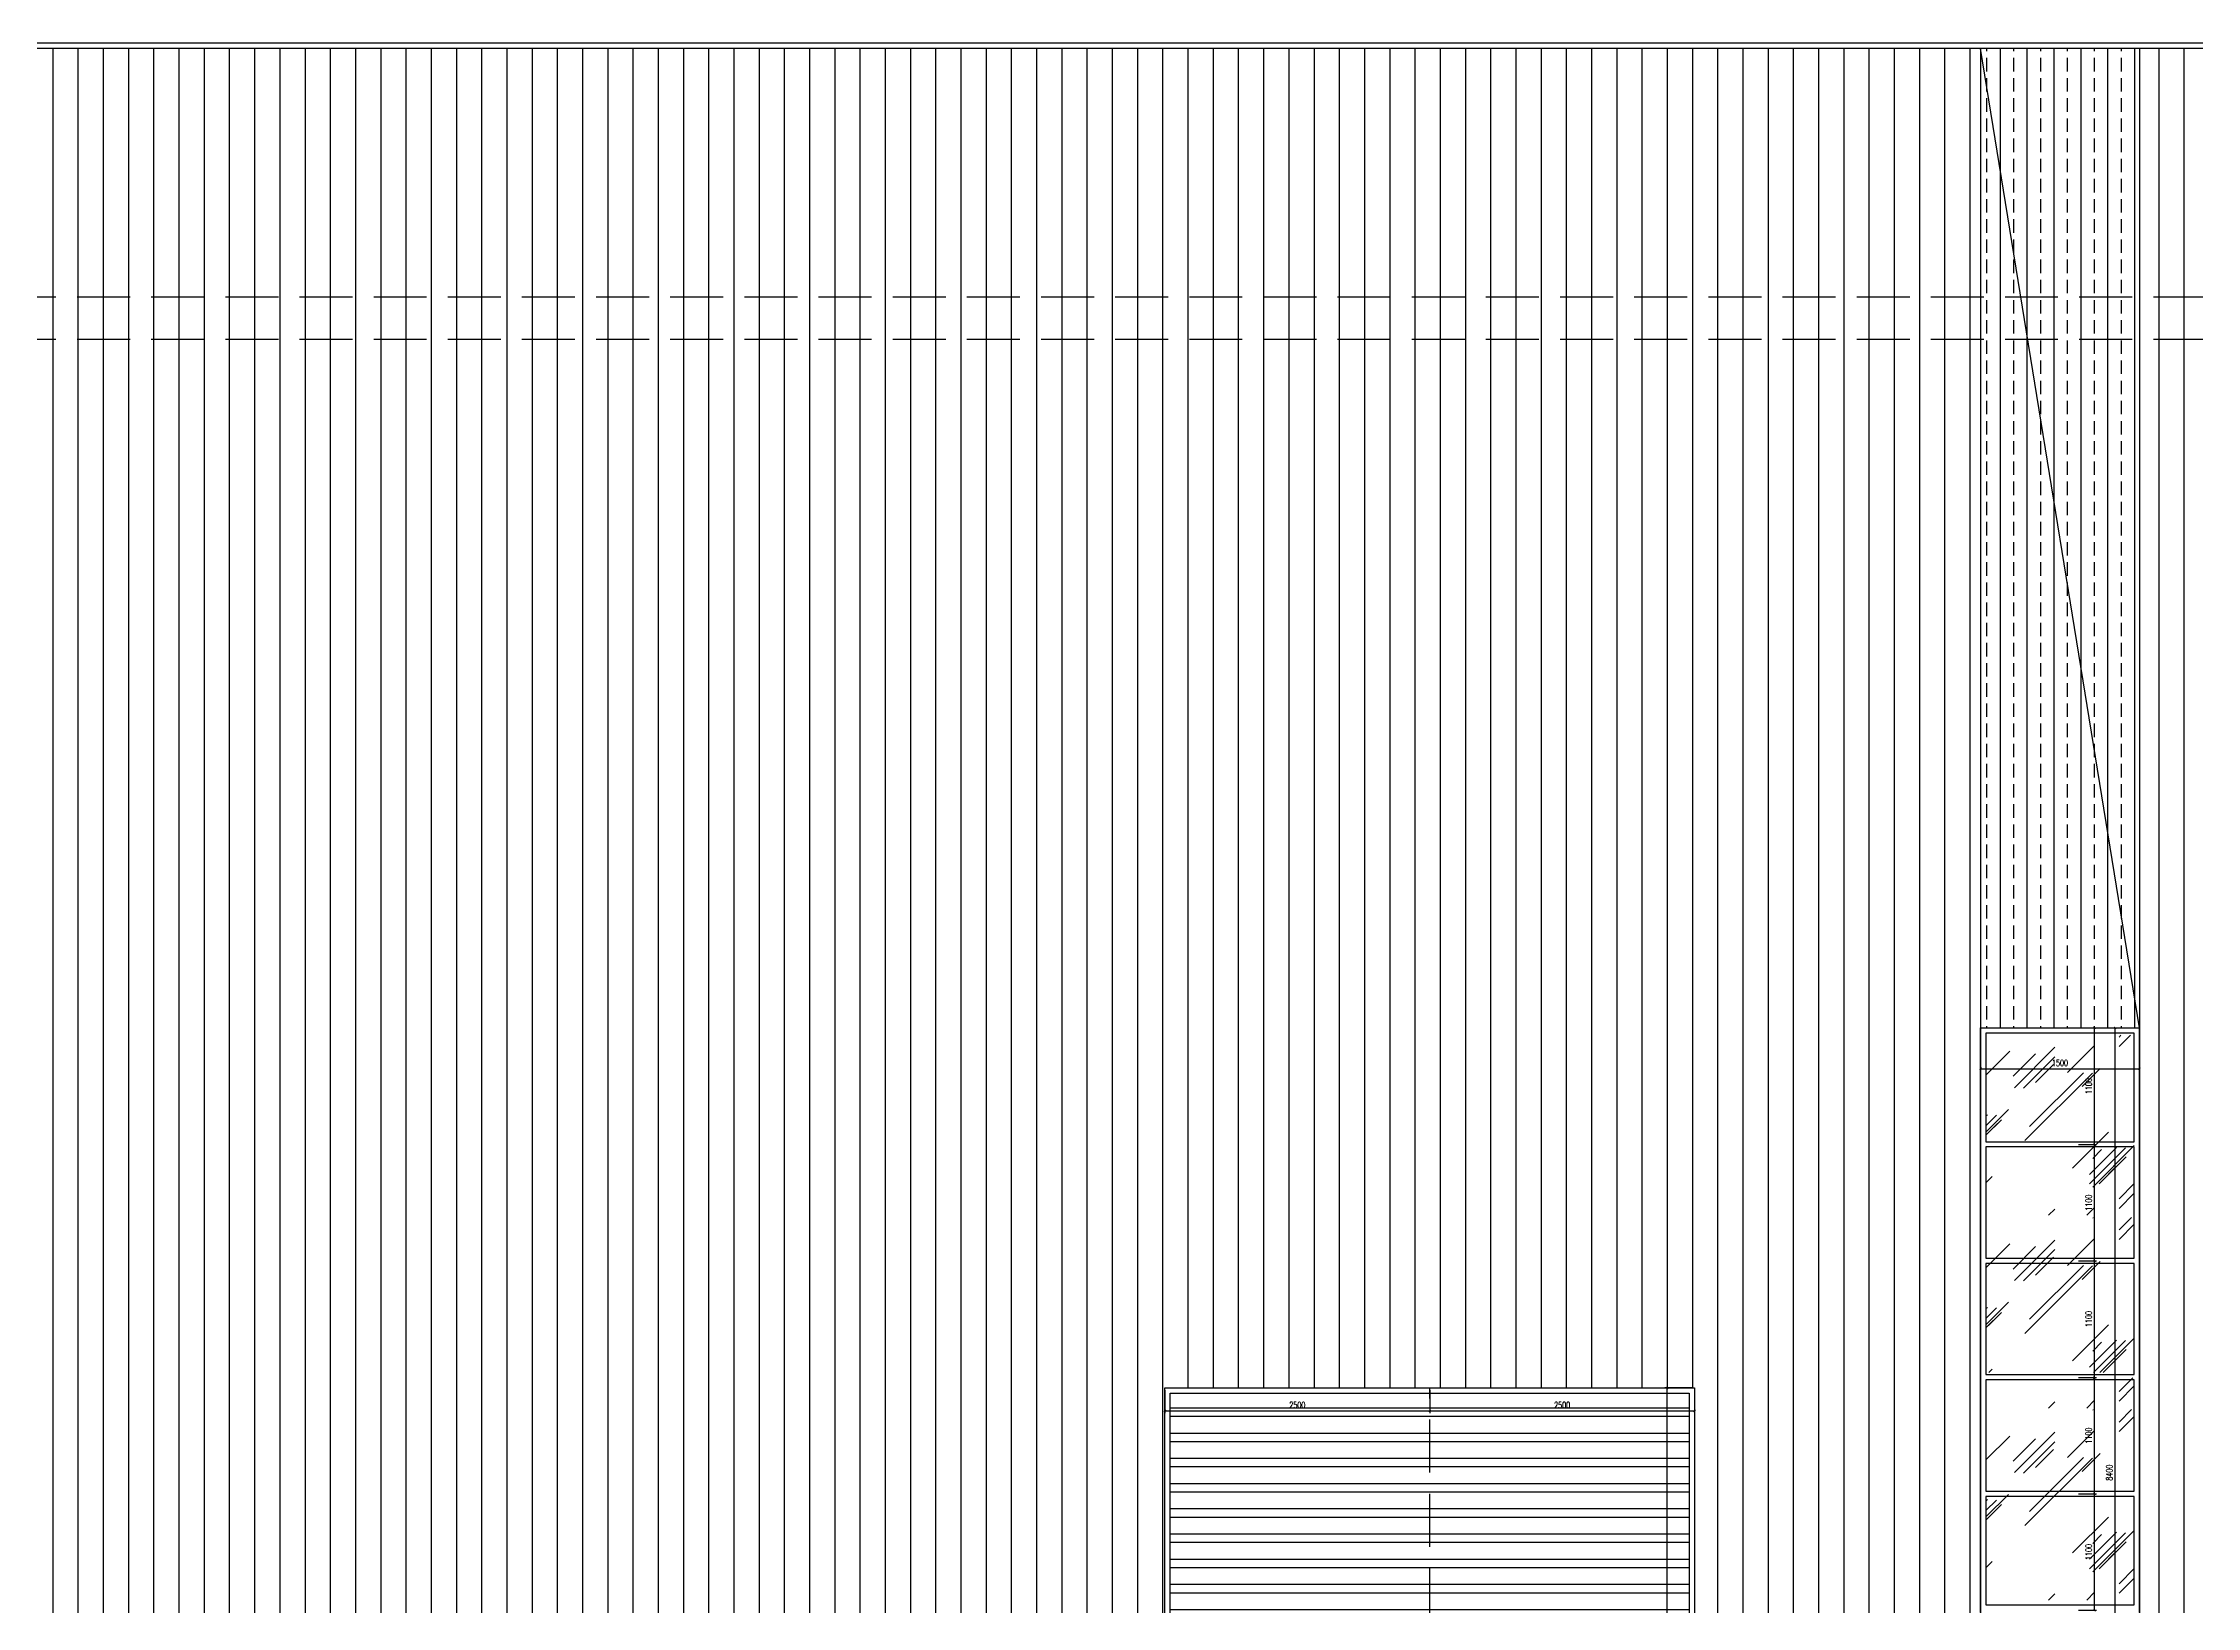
# Model space of a CAD drawing. Extents: x -2377130 to 293730, y -2 to 754590.
# Drawn here: x -1090611 to -1070279, y 520169 to 534937 of the extents above; entities that cross this region are included whole.
import ezdxf

# ---------------------------------------------------------------- set-up
doc = ezdxf.new("R2010")
doc.units = 0
doc.header["$LTSCALE"] = 1000
doc.header["$MEASUREMENT"] = 0
doc.linetypes.add('__DASH', pattern=[0.35, 0.25, -0.1])
doc.linetypes.add('DOTE', pattern=[2.42, 2, -0.2, 0.02, -0.2])
doc.layers.get('Defpoints').update_dxf_attribs({"color": 210})
for name, color, linetype in [('A-AXIS-DOTE', 14, 'DOTE'), ('A-HATCH-2', 251, 'Continuous'), ('A-LIN-V', 9, 'Continuous'), ('A-WINDOW', 140, 'Continuous'), ('A-门窗表显示尺寸', 160, 'Continuous'), ('AS-WALL', 40, 'Continuous')]:
    doc.layers.add(name, color=color, linetype=linetype)
doc.layers.add('A-WALL-HATCH', color=8, linetype='Continuous', lineweight=13)
doc.styles.add('_TCH_DIM_T3', font='SIMPLEX', dxfattribs={"width": 0.705882, "bigfont": 'GBCBIG'})
doc.styles.add('A-DIM_T3', font='SIMPLEX', dxfattribs={"width": 0.705882, "bigfont": 'GBCBIG'})
doc.dimstyles.new('_TCH_ARCH&&20', dxfattribs={"dimtxt": 59.5, "dimasz": 20, "dimexe": 20, "dimexo": 20, "dimgap": 25.25, "dimtad": 1, "dimdec": 0, "dimzin": 0, "dimdsep": 46, "dimtxsty": '_TCH_DIM_T3', "dimblk": 'ARCHTICK', "dimcen": 0.09, "dimclrt": 7, "dimazin": 2, "dimtfac": 1, "dimtdec": 0, "dimtix": 1, "dimtmove": 2, "dimatfit": 3, "dimfxl": 0, "dimtolj": 1, "dimtzin": 0, "dimarcsym": 0})
doc.dimstyles.new('A-DIM&&20', dxfattribs={"dimtxt": 59.5, "dimasz": 20, "dimexe": 20, "dimexo": 20, "dimgap": 25.25, "dimtad": 1, "dimdec": 0, "dimzin": 0, "dimdsep": 46, "dimtxsty": 'A-DIM_T3', "dimblk": 'ARCHTICK', "dimcen": 0.09, "dimclrt": 7, "dimazin": 2, "dimtfac": 1, "dimtdec": 0, "dimtix": 1, "dimtmove": 2, "dimatfit": 3, "dimfxl": 0, "dimtolj": 1, "dimtzin": 0, "dimarcsym": 0})

# ---------------------------------------------------------------- blocks, each defined once
blk = doc.blocks.new('_ArchTick')
at = {"color": 0, "linetype": 'ByBlock', "const_width": 0.4}
blk.add_lwpolyline([(-0.5, -0.5), (0.5, 0.5)], dxfattribs=at)
blk = doc.blocks.new('*D754')
at = {"layer": 'A-门窗表显示尺寸', "color": 0, "lineweight": -2}
for p, q in [((-1077521, 522217), (-1077521, 522000)), ((-1075021, 522217), (-1075021, 522000)), ((-1077521, 522020), (-1075021, 522020))]:
    blk.add_line(p, q, dxfattribs=at)
at = {"layer": 'Defpoints', "color": 0}
for p in [(-1077521, 522237), (-1075021, 522237), (-1075021, 522020)]:
    blk.add_point(p, dxfattribs=at)
at = {"layer": 'A-门窗表显示尺寸', "color": 0, "lineweight": -2, "xscale": 20, "yscale": 20, "zscale": 20, "rotation": 180}
blk.add_blockref('_ArchTick', (-1077521, 522020), dxfattribs=at)
at = {"layer": 'A-门窗表显示尺寸', "color": 0, "lineweight": -2, "xscale": 20, "yscale": 20, "zscale": 20}
blk.add_blockref('_ArchTick', (-1075021, 522020), dxfattribs=at)
at = {"layer": 'A-门窗表显示尺寸', "color": 7, "insert": (-1076271, 522075), "char_height": 59.5, "attachment_point": 5, "style": 'A-DIM_T3'}
blk.add_mtext('\\A1;2500', dxfattribs=at)
blk = doc.blocks.new('*D755')
at = {"layer": 'A-门窗表显示尺寸', "color": 0, "lineweight": -2}
for p, q in [((-1080021, 522217), (-1080021, 522000)), ((-1077521, 522217), (-1077521, 522000)), ((-1080021, 522020), (-1077521, 522020))]:
    blk.add_line(p, q, dxfattribs=at)
at = {"layer": 'Defpoints', "color": 0}
for p in [(-1080021, 522237), (-1077521, 522237), (-1077521, 522020)]:
    blk.add_point(p, dxfattribs=at)
at = {"layer": 'A-门窗表显示尺寸', "color": 0, "lineweight": -2, "xscale": 20, "yscale": 20, "zscale": 20, "rotation": 180}
blk.add_blockref('_ArchTick', (-1080021, 522020), dxfattribs=at)
at = {"layer": 'A-门窗表显示尺寸', "color": 0, "lineweight": -2, "xscale": 20, "yscale": 20, "zscale": 20}
blk.add_blockref('_ArchTick', (-1077521, 522020), dxfattribs=at)
at = {"layer": 'A-门窗表显示尺寸', "color": 7, "insert": (-1078771, 522075), "char_height": 59.5, "attachment_point": 5, "style": 'A-DIM_T3'}
blk.add_mtext('\\A1;2500', dxfattribs=at)
blk = doc.blocks.new('*D756')
at = {"layer": 'A-门窗表显示尺寸', "color": 0, "lineweight": -2}
for p, q in [((-1075041, 522237), (-1075301, 522237)), ((-1075281, 517237), (-1075281, 522237)), ((-1075041, 517237), (-1075301, 517237))]:
    blk.add_line(p, q, dxfattribs=at)
at = {"layer": 'Defpoints', "color": 0}
for p in [(-1075281, 522237), (-1075021, 522237), (-1075021, 517237)]:
    blk.add_point(p, dxfattribs=at)
at = {"layer": 'A-门窗表显示尺寸', "color": 0, "lineweight": -2, "xscale": 20, "yscale": 20, "zscale": 20}
for p, rotation in [((-1075281, 522237), 90), ((-1075281, 517237), 270)]:
    blk.add_blockref('_ArchTick', p, dxfattribs=dict(at, rotation=rotation))
at = {"layer": 'A-门窗表显示尺寸', "color": 7, "insert": (-1075336, 519737), "char_height": 59.5, "attachment_point": 5, "rotation": 90, "style": 'A-DIM_T3'}
blk.add_mtext('\\A1;5000', dxfattribs=at)
blk = doc.blocks.new('*D899')
at = {"layer": 'A-门窗表显示尺寸', "color": 0, "lineweight": -2}
for p, q in [((-1071395, 521237), (-1071225, 521237)), ((-1071245, 520137), (-1071245, 521237)), ((-1071395, 520137), (-1071225, 520137))]:
    blk.add_line(p, q, dxfattribs=at)
at = {"layer": 'Defpoints', "color": 0}
for p in [(-1071415, 521237), (-1071245, 521237), (-1071415, 520137)]:
    blk.add_point(p, dxfattribs=at)
at = {"layer": 'A-门窗表显示尺寸', "color": 0, "lineweight": -2, "xscale": 20, "yscale": 20, "zscale": 20}
for p, rotation in [((-1071245, 521237), 90), ((-1071245, 520137), 270)]:
    blk.add_blockref('_ArchTick', p, dxfattribs=dict(at, rotation=rotation))
at = {"layer": 'A-门窗表显示尺寸', "color": 7, "insert": (-1071300, 520687), "char_height": 59.5, "attachment_point": 5, "rotation": 90, "style": '_TCH_DIM_T3'}
blk.add_mtext('\\A1;1100', dxfattribs=at)
blk = doc.blocks.new('*D900')
at = {"layer": 'A-门窗表显示尺寸', "color": 0, "lineweight": -2}
for p, q in [((-1071395, 522337), (-1071225, 522337)), ((-1071245, 521237), (-1071245, 522337)), ((-1071395, 521237), (-1071225, 521237))]:
    blk.add_line(p, q, dxfattribs=at)
at = {"layer": 'Defpoints', "color": 0}
for p in [(-1071415, 522337), (-1071245, 522337), (-1071415, 521237)]:
    blk.add_point(p, dxfattribs=at)
at = {"layer": 'A-门窗表显示尺寸', "color": 0, "lineweight": -2, "xscale": 20, "yscale": 20, "zscale": 20}
for p, rotation in [((-1071245, 522337), 90), ((-1071245, 521237), 270)]:
    blk.add_blockref('_ArchTick', p, dxfattribs=dict(at, rotation=rotation))
at = {"layer": 'A-门窗表显示尺寸', "color": 7, "insert": (-1071300, 521787), "char_height": 59.5, "attachment_point": 5, "rotation": 90, "style": '_TCH_DIM_T3'}
blk.add_mtext('\\A1;1100', dxfattribs=at)
blk = doc.blocks.new('*D901')
at = {"layer": 'A-门窗表显示尺寸', "color": 0, "lineweight": -2}
for p, q in [((-1071395, 523437), (-1071225, 523437)), ((-1071245, 522337), (-1071245, 523437)), ((-1071395, 522337), (-1071225, 522337))]:
    blk.add_line(p, q, dxfattribs=at)
at = {"layer": 'Defpoints', "color": 0}
for p in [(-1071415, 523437), (-1071245, 523437), (-1071415, 522337)]:
    blk.add_point(p, dxfattribs=at)
at = {"layer": 'A-门窗表显示尺寸', "color": 0, "lineweight": -2, "xscale": 20, "yscale": 20, "zscale": 20}
for p, rotation in [((-1071245, 523437), 90), ((-1071245, 522337), 270)]:
    blk.add_blockref('_ArchTick', p, dxfattribs=dict(at, rotation=rotation))
at = {"layer": 'A-门窗表显示尺寸', "color": 7, "insert": (-1071300, 522887), "char_height": 59.5, "attachment_point": 5, "rotation": 90, "style": '_TCH_DIM_T3'}
blk.add_mtext('\\A1;1100', dxfattribs=at)
blk = doc.blocks.new('*D902')
at = {"layer": 'A-门窗表显示尺寸', "color": 0, "lineweight": -2}
for p, q in [((-1071395, 524537), (-1071225, 524537)), ((-1071245, 523437), (-1071245, 524537)), ((-1071395, 523437), (-1071225, 523437))]:
    blk.add_line(p, q, dxfattribs=at)
at = {"layer": 'Defpoints', "color": 0}
for p in [(-1071415, 524537), (-1071245, 524537), (-1071415, 523437)]:
    blk.add_point(p, dxfattribs=at)
at = {"layer": 'A-门窗表显示尺寸', "color": 0, "lineweight": -2, "xscale": 20, "yscale": 20, "zscale": 20}
for p, rotation in [((-1071245, 524537), 90), ((-1071245, 523437), 270)]:
    blk.add_blockref('_ArchTick', p, dxfattribs=dict(at, rotation=rotation))
at = {"layer": 'A-门窗表显示尺寸', "color": 7, "insert": (-1071300, 523987), "char_height": 59.5, "attachment_point": 5, "rotation": 90, "style": '_TCH_DIM_T3'}
blk.add_mtext('\\A1;1100', dxfattribs=at)
blk = doc.blocks.new('*D903')
at = {"layer": 'A-门窗表显示尺寸', "color": 0, "lineweight": -2}
for p, q in [((-1071395, 525637), (-1071225, 525637)), ((-1071245, 524537), (-1071245, 525637)), ((-1071395, 524537), (-1071225, 524537))]:
    blk.add_line(p, q, dxfattribs=at)
at = {"layer": 'Defpoints', "color": 0}
for p in [(-1071415, 525637), (-1071245, 525637), (-1071415, 524537)]:
    blk.add_point(p, dxfattribs=at)
at = {"layer": 'A-门窗表显示尺寸', "color": 0, "lineweight": -2, "xscale": 20, "yscale": 20, "zscale": 20}
for p, rotation in [((-1071245, 525637), 90), ((-1071245, 524537), 270)]:
    blk.add_blockref('_ArchTick', p, dxfattribs=dict(at, rotation=rotation))
at = {"layer": 'A-门窗表显示尺寸', "color": 7, "insert": (-1071300, 525087), "char_height": 59.5, "attachment_point": 5, "rotation": 90, "style": '_TCH_DIM_T3'}
blk.add_mtext('\\A1;1100', dxfattribs=at)
blk = doc.blocks.new('*D904')
at = {"layer": 'A-门窗表显示尺寸', "color": 0, "lineweight": -2}
for p, q in [((-1071375, 525637), (-1071030, 525637)), ((-1071050, 517237), (-1071050, 525637)), ((-1071375, 517237), (-1071030, 517237))]:
    blk.add_line(p, q, dxfattribs=at)
at = {"layer": 'Defpoints', "color": 0}
for p in [(-1071395, 525637), (-1071050, 525637), (-1071395, 517237)]:
    blk.add_point(p, dxfattribs=at)
at = {"layer": 'A-门窗表显示尺寸', "color": 0, "lineweight": -2, "xscale": 20, "yscale": 20, "zscale": 20}
for p, rotation in [((-1071050, 525637), 90), ((-1071050, 517237), 270)]:
    blk.add_blockref('_ArchTick', p, dxfattribs=dict(at, rotation=rotation))
at = {"layer": 'A-门窗表显示尺寸', "color": 7, "insert": (-1071105, 521437), "char_height": 59.5, "attachment_point": 5, "rotation": 90, "style": '_TCH_DIM_T3'}
blk.add_mtext('\\A1;8400', dxfattribs=at)
blk = doc.blocks.new('*D905')
at = {"layer": 'A-门窗表显示尺寸', "color": 0, "lineweight": -2}
for p, q in [((-1072321, 525103), (-1072321, 525272)), ((-1072321, 525252), (-1070821, 525252)), ((-1070821, 525103), (-1070821, 525272))]:
    blk.add_line(p, q, dxfattribs=at)
at = {"layer": 'Defpoints', "color": 0}
for p in [(-1070821, 525252), (-1072321, 525083), (-1070821, 525083)]:
    blk.add_point(p, dxfattribs=at)
at = {"layer": 'A-门窗表显示尺寸', "color": 0, "lineweight": -2, "xscale": 20, "yscale": 20, "zscale": 20, "rotation": 180}
blk.add_blockref('_ArchTick', (-1072321, 525252), dxfattribs=at)
at = {"layer": 'A-门窗表显示尺寸', "color": 0, "lineweight": -2, "xscale": 20, "yscale": 20, "zscale": 20}
blk.add_blockref('_ArchTick', (-1070821, 525252), dxfattribs=at)
at = {"layer": 'A-门窗表显示尺寸', "color": 7, "insert": (-1071571, 525307), "char_height": 59.5, "attachment_point": 5, "style": 'A-DIM_T3'}
blk.add_mtext('\\A1;1500', dxfattribs=at)

msp = doc.modelspace()

# ---------------------------------------------------------------- hatches: boundary and pattern name
at = {"layer": 'A-HATCH-2'}
h = msp.add_hatch(dxfattribs=at)
h.set_pattern_fill('ANSI32', color=8, scale=50, angle=45)
h.set_pattern_definition([(180, (563459.5, 9e-10), (-1e-14, -238.125), []), (180, (563380.12, 79.38), (-1e-14, -238.125), [])])
h.paths.add_polyline_path([(-1079970.7, 522187.5), (-1075070.7, 522187.5), (-1075070.7, 517287.5), (-1079970.7, 517287.5)])
at = {"layer": 'A-WALL-HATCH'}
h = msp.add_hatch(dxfattribs=at)
h.set_pattern_fill('玻璃2', color=8, scale=100)
h.set_pattern_definition([(45, (3681639.7, 40), (0, 1527.35065), [600, -360, 600, -360, 240, -523.28157]), (45, (3681609.7, 70), (0, 1527.35065), [480, -600, 360, -360, 420, -463.28157]), (45, (3681609.7, 160), (0, 1527.35065), [360, -720, 240, -360, 540, -463.28157]), (45, (3681699.7, 70), (0, 1527.35065), [360, -720, 300, -1303.2815]), (45, (3681789.7, 160), (0, 1527.35065), [180, -900, 120, -1483.2815]), (45, (3681639.7, 310), (0, 1527.35065), [120, -900, 120, -480, 300, -763.28157]), (45, (3682179.7, 220), (0, 1527.35065), [600, -900, 720, -475.28157]), (45, (3682179.7, 130), (0, 1527.35065), [840, -600, 900, -355.28157]), (45, (3682329.7, 250), (0, -1697.05627), [600, -840, 480, -763.28157]), (45, (3682239.7, 430), (0, 1527.35065), [300, -1200, 360, -823.28157]), (45, (3682419.7, 340), (0, 1527.35065), [240, -1200, 240, -1003.2815])])
h.paths.add_polyline_path([(-1072270.7, 523867.5), (-1070870.7, 523867.5), (-1070870.7, 525567.5), (-1072270.7, 525567.5)])
h = msp.add_hatch(dxfattribs=at)
h.set_pattern_fill('玻璃2', color=8, scale=100)
h.set_pattern_definition([(45, (3681639.7, -1780), (0, 1527.35065), [600, -360, 600, -360, 240, -523.28157]), (45, (3681609.7, -1750), (0, 1527.35065), [480, -600, 360, -360, 420, -463.28157]), (45, (3681609.7, -1660), (0, 1527.35065), [360, -720, 240, -360, 540, -463.28157]), (45, (3681699.7, -1750), (0, 1527.35065), [360, -720, 300, -1303.2815]), (45, (3681789.7, -1660), (0, 1527.35065), [180, -900, 120, -1483.2815]), (45, (3681639.7, -1510), (0, 1527.35065), [120, -900, 120, -480, 300, -763.28157]), (45, (3682179.7, -1600), (0, 1527.35065), [600, -900, 720, -475.28157]), (45, (3682179.7, -1690), (0, 1527.35065), [840, -600, 900, -355.28157]), (45, (3682329.7, -1570), (0, -1697.05627), [600, -840, 480, -763.28157]), (45, (3682239.7, -1390), (0, 1527.35065), [300, -1200, 360, -823.28157]), (45, (3682419.7, -1480), (0, 1527.35065), [240, -1200, 240, -1003.2815])])
h.paths.add_polyline_path([(-1070870.7, 522332.5), (-1072270.7, 522332.5), (-1072270.7, 522047.5), (-1070870.7, 522047.5)])
h.paths.add_polyline_path([(-1072270.7, 522382.5), (-1070870.7, 522382.5), (-1070870.7, 523847.5), (-1072270.7, 523847.5)])
h = msp.add_hatch(dxfattribs=at)
h.set_pattern_fill('玻璃2', color=8, scale=100)
h.set_pattern_definition([(45, (3681639.7, -3595), (0, 1527.35065), [600, -360, 600, -360, 240, -523.28157]), (45, (3681609.7, -3565), (0, 1527.35065), [480, -600, 360, -360, 420, -463.28157]), (45, (3681609.7, -3475), (0, 1527.35065), [360, -720, 240, -360, 540, -463.28157]), (45, (3681699.7, -3565), (0, 1527.35065), [360, -720, 300, -1303.2815]), (45, (3681789.7, -3475), (0, 1527.35065), [180, -900, 120, -1483.2815]), (45, (3681639.7, -3325), (0, 1527.35065), [120, -900, 120, -480, 300, -763.28157]), (45, (3682179.7, -3415), (0, 1527.35065), [600, -900, 720, -475.28157]), (45, (3682179.7, -3505), (0, 1527.35065), [840, -600, 900, -355.28157]), (45, (3682329.7, -3385), (0, -1697.05627), [600, -840, 480, -763.28157]), (45, (3682239.7, -3205), (0, 1527.35065), [300, -1200, 360, -823.28157]), (45, (3682419.7, -3295), (0, 1527.35065), [240, -1200, 240, -1003.2815])])
h.paths.add_polyline_path([(-1072270.7, 520232.5), (-1070870.7, 520232.5), (-1070870.7, 522032.5), (-1072270.7, 522032.5)])

# ---------------------------------------------------------------- linework, layer by layer
at = {"layer": 'A-AXIS-DOTE', "color": 8, "linetype": '__DASH', "ltscale": 2}
for p, q in [((-940690, 534937.5), (-1111279.8, 534937.5)), ((-940690, 532537.5), (-1111279.8, 532537.5)), ((-940690, 532137.5), (-1111279.8, 532137.5)), ((-1077520.7, 517237.5), (-1077520.7, 522237.5))]:
    msp.add_line(p, q, dxfattribs=at)
at = {"layer": 'A-HATCH-2', "color": 8, "linetype": 'Continuous'}
for p, q in [((-1090516.4, 517237.5), (-1090516.4, 534887.5)), ((-1090278.3, 517237.5), (-1090278.3, 534887.5)), ((-1090040.2, 517237.5), (-1090040.2, 534887.5)), ((-1089802.1, 517237.5), (-1089802.1, 534887.5)), ((-1089563.9, 517237.5), (-1089563.9, 534887.5)), ((-1089325.8, 517237.5), (-1089325.8, 534887.5)), ((-1089087.7, 517237.5), (-1089087.7, 534887.5)), ((-1088849.6, 517237.5), (-1088849.6, 534887.5)), ((-1088611.4, 517237.5), (-1088611.4, 534887.5)), ((-1088373.3, 517237.5), (-1088373.3, 534887.5)), ((-1088135.2, 517237.5), (-1088135.2, 534887.5)), ((-1087897.1, 517237.5), (-1087897.1, 534887.5)), ((-1087658.9, 517237.5), (-1087658.9, 534887.5)), ((-1087420.8, 517237.5), (-1087420.8, 534887.5)), ((-1087182.7, 517237.5), (-1087182.7, 534887.5)), ((-1086944.6, 517237.5), (-1086944.6, 534887.5)), ((-1086706.4, 517237.5), (-1086706.4, 534887.5)), ((-1086468.3, 517237.5), (-1086468.3, 534887.5)), ((-1086230.2, 517237.5), (-1086230.2, 534887.5)), ((-1085992.1, 517237.5), (-1085992.1, 534887.5)), ((-1085753.9, 517237.5), (-1085753.9, 534887.5)), ((-1085515.8, 517237.5), (-1085515.8, 534887.5)), ((-1085277.7, 517237.5), (-1085277.7, 534887.5)), ((-1085039.6, 517237.5), (-1085039.6, 534887.5)), ((-1084801.4, 517237.5), (-1084801.4, 534887.5)), ((-1084563.3, 517237.5), (-1084563.3, 534887.5)), ((-1084325.2, 517237.5), (-1084325.2, 534887.5)), ((-1084087.1, 517237.5), (-1084087.1, 534887.5)), ((-1083848.9, 517237.5), (-1083848.9, 534887.5)), ((-1083610.8, 517237.5), (-1083610.8, 534887.5)), ((-1083372.7, 517237.5), (-1083372.7, 534887.5)), ((-1083134.6, 517237.5), (-1083134.6, 534887.5)), ((-1082896.4, 517237.5), (-1082896.4, 534887.5)), ((-1082658.3, 517237.5), (-1082658.3, 534887.5)), ((-1082420.2, 517237.5), (-1082420.2, 534887.5)), ((-1082182.1, 517237.5), (-1082182.1, 534887.5)), ((-1081943.9, 517237.5), (-1081943.9, 534887.5)), ((-1081705.8, 517237.5), (-1081705.8, 534887.5)), ((-1081467.7, 517237.5), (-1081467.7, 534887.5)), ((-1081229.6, 517237.5), (-1081229.6, 534887.5)), ((-1080991.4, 517237.5), (-1080991.4, 534887.5)), ((-1080753.3, 517237.5), (-1080753.3, 534887.5)), ((-1080515.2, 517237.5), (-1080515.2, 534887.5)), ((-1080277.1, 517237.5), (-1080277.1, 534887.5)), ((-1080038.9, 517237.5), (-1080038.9, 534887.5)), ((-1079800.8, 522237.5), (-1079800.8, 534887.5)), ((-1079562.7, 522237.5), (-1079562.7, 534887.5)), ((-1079324.6, 522237.5), (-1079324.6, 534887.5)), ((-1079086.4, 522237.5), (-1079086.4, 534887.5)), ((-1078848.3, 522237.5), (-1078848.3, 534887.5)), ((-1078610.2, 522237.5), (-1078610.2, 534887.5)), ((-1078372.1, 522237.5), (-1078372.1, 534887.5)), ((-1078133.9, 522237.5), (-1078133.9, 534887.5)), ((-1077895.8, 522237.5), (-1077895.8, 534887.5)), ((-1077657.7, 522237.5), (-1077657.7, 534887.5)), ((-1077419.6, 522237.5), (-1077419.6, 534887.5)), ((-1077181.4, 522237.5), (-1077181.4, 534887.5)), ((-1076943.3, 522237.5), (-1076943.3, 534887.5)), ((-1076705.2, 522237.5), (-1076705.2, 534887.5)), ((-1076467.1, 522237.5), (-1076467.1, 534887.5)), ((-1076228.9, 522237.5), (-1076228.9, 534887.5)), ((-1075990.8, 522237.5), (-1075990.8, 534887.5)), ((-1075752.7, 522237.5), (-1075752.7, 534887.5)), ((-1075514.6, 522237.5), (-1075514.6, 534887.5)), ((-1075276.4, 522237.5), (-1075276.4, 534887.5)), ((-1075038.3, 522237.5), (-1075038.3, 534887.5)), ((-1074800.2, 517237.5), (-1074800.2, 534887.5)), ((-1074562.1, 517237.5), (-1074562.1, 534887.5)), ((-1074323.9, 517237.5), (-1074323.9, 534887.5)), ((-1074085.8, 517237.5), (-1074085.8, 534887.5)), ((-1073847.7, 517237.5), (-1073847.7, 534887.5)), ((-1073609.6, 517237.5), (-1073609.6, 534887.5)), ((-1073371.4, 517237.5), (-1073371.4, 534887.5)), ((-1073133.3, 517237.5), (-1073133.3, 534887.5)), ((-1072895.2, 517237.5), (-1072895.2, 534887.5)), ((-1072657.1, 517237.5), (-1072657.1, 534887.5)), ((-1072418.9, 517237.5), (-1072418.9, 534887.5)), ((-1072261, 534860.5), (-1072261, 534887.5)), ((-1072261, 534670), (-1072261, 534797)), ((-1072134, 525637.5), (-1072134, 534887.5)), ((-1072007, 534860.5), (-1072007, 534887.5)), ((-1072007, 534670), (-1072007, 534797)), ((-1071880, 525637.5), (-1071880, 534887.5)), ((-1071753, 534860.5), (-1071753, 534887.5)), ((-1071753, 534670), (-1071753, 534797)), ((-1071626, 525637.5), (-1071626, 534887.5)), ((-1071499, 534860.5), (-1071499, 534887.5)), ((-1071499, 534670), (-1071499, 534797)), ((-1071372, 525637.5), (-1071372, 534887.5)), ((-1071245, 534860.5), (-1071245, 534887.5)), ((-1071245, 534670), (-1071245, 534797)), ((-1071118, 525637.5), (-1071118, 534887.5)), ((-1070991, 534860.5), (-1070991, 534887.5)), ((-1070991, 534670), (-1070991, 534797)), ((-1070864, 525637.5), (-1070864, 534887.5)), ((-1070635.7, 517237.5), (-1070635.7, 534887.5)), ((-1070397.6, 517237.5), (-1070397.6, 534887.5)), ((-1072261, 534479.5), (-1072261, 534606.5)), ((-1072007, 534479.5), (-1072007, 534606.5)), ((-1071753, 534479.5), (-1071753, 534606.5)), ((-1071499, 534479.5), (-1071499, 534606.5)), ((-1071245, 534479.5), (-1071245, 534606.5)), ((-1070991, 534479.5), (-1070991, 534606.5)), ((-1072261, 534289), (-1072261, 534416)), ((-1072007, 534289), (-1072007, 534416)), ((-1071753, 534289), (-1071753, 534416)), ((-1071499, 534289), (-1071499, 534416)), ((-1071245, 534289), (-1071245, 534416)), ((-1070991, 534289), (-1070991, 534416)), ((-1072261, 534098.5), (-1072261, 534225.5)), ((-1072007, 534098.5), (-1072007, 534225.5)), ((-1071753, 534098.5), (-1071753, 534225.5)), ((-1071499, 534098.5), (-1071499, 534225.5)), ((-1071245, 534098.5), (-1071245, 534225.5)), ((-1070991, 534098.5), (-1070991, 534225.5)), ((-1072261, 533908), (-1072261, 534035)), ((-1072007, 533908), (-1072007, 534035)), ((-1071753, 533908), (-1071753, 534035)), ((-1071499, 533908), (-1071499, 534035)), ((-1071245, 533908), (-1071245, 534035)), ((-1070991, 533908), (-1070991, 534035)), ((-1072261, 533717.5), (-1072261, 533844.5)), ((-1072007, 533717.5), (-1072007, 533844.5)), ((-1071753, 533717.5), (-1071753, 533844.5)), ((-1071499, 533717.5), (-1071499, 533844.5)), ((-1071245, 533717.5), (-1071245, 533844.5)), ((-1070991, 533717.5), (-1070991, 533844.5)), ((-1072261, 533527), (-1072261, 533654)), ((-1072007, 533527), (-1072007, 533654)), ((-1071753, 533527), (-1071753, 533654)), ((-1071499, 533527), (-1071499, 533654)), ((-1071245, 533527), (-1071245, 533654)), ((-1070991, 533527), (-1070991, 533654)), ((-1072261, 533336.5), (-1072261, 533463.5)), ((-1072007, 533336.5), (-1072007, 533463.5)), ((-1071753, 533336.5), (-1071753, 533463.5)), ((-1071499, 533336.5), (-1071499, 533463.5)), ((-1071245, 533336.5), (-1071245, 533463.5)), ((-1070991, 533336.5), (-1070991, 533463.5)), ((-1072261, 533146), (-1072261, 533273)), ((-1072007, 533146), (-1072007, 533273)), ((-1071753, 533146), (-1071753, 533273)), ((-1071499, 533146), (-1071499, 533273)), ((-1071245, 533146), (-1071245, 533273)), ((-1070991, 533146), (-1070991, 533273)), ((-1072261, 532955.5), (-1072261, 533082.5)), ((-1072007, 532955.5), (-1072007, 533082.5)), ((-1071753, 532955.5), (-1071753, 533082.5)), ((-1071499, 532955.5), (-1071499, 533082.5)), ((-1071245, 532955.5), (-1071245, 533082.5)), ((-1070991, 532955.5), (-1070991, 533082.5)), ((-1072261, 532765), (-1072261, 532892)), ((-1072007, 532765), (-1072007, 532892)), ((-1071753, 532765), (-1071753, 532892)), ((-1071499, 532765), (-1071499, 532892)), ((-1071245, 532765), (-1071245, 532892)), ((-1070991, 532765), (-1070991, 532892)), ((-1072261, 532574.5), (-1072261, 532701.5)), ((-1072261, 532384), (-1072261, 532511)), ((-1072007, 532574.5), (-1072007, 532701.5)), ((-1072007, 532384), (-1072007, 532511)), ((-1071753, 532574.5), (-1071753, 532701.5)), ((-1071753, 532384), (-1071753, 532511)), ((-1071499, 532574.5), (-1071499, 532701.5)), ((-1071499, 532384), (-1071499, 532511)), ((-1071245, 532574.5), (-1071245, 532701.5)), ((-1071245, 532384), (-1071245, 532511)), ((-1070991, 532574.5), (-1070991, 532701.5)), ((-1070991, 532384), (-1070991, 532511)), ((-1072261, 532193.5), (-1072261, 532320.5)), ((-1072007, 532193.5), (-1072007, 532320.5)), ((-1071753, 532193.5), (-1071753, 532320.5)), ((-1071499, 532193.5), (-1071499, 532320.5)), ((-1071245, 532193.5), (-1071245, 532320.5)), ((-1070991, 532193.5), (-1070991, 532320.5)), ((-1072261, 532003), (-1072261, 532130)), ((-1072007, 532003), (-1072007, 532130)), ((-1071753, 532003), (-1071753, 532130)), ((-1071499, 532003), (-1071499, 532130)), ((-1071245, 532003), (-1071245, 532130)), ((-1070991, 532003), (-1070991, 532130)), ((-1072261, 531812.5), (-1072261, 531939.5)), ((-1072007, 531812.5), (-1072007, 531939.5)), ((-1071753, 531812.5), (-1071753, 531939.5)), ((-1071499, 531812.5), (-1071499, 531939.5)), ((-1071245, 531812.5), (-1071245, 531939.5)), ((-1070991, 531812.5), (-1070991, 531939.5)), ((-1072261, 531622), (-1072261, 531749)), ((-1072007, 531622), (-1072007, 531749)), ((-1071753, 531622), (-1071753, 531749)), ((-1071499, 531622), (-1071499, 531749)), ((-1071245, 531622), (-1071245, 531749)), ((-1070991, 531622), (-1070991, 531749)), ((-1072261, 531431.5), (-1072261, 531558.5)), ((-1072007, 531431.5), (-1072007, 531558.5)), ((-1071753, 531431.5), (-1071753, 531558.5)), ((-1071499, 531431.5), (-1071499, 531558.5)), ((-1071245, 531431.5), (-1071245, 531558.5)), ((-1070991, 531431.5), (-1070991, 531558.5)), ((-1072261, 531241), (-1072261, 531368)), ((-1072007, 531241), (-1072007, 531368)), ((-1071753, 531241), (-1071753, 531368)), ((-1071499, 531241), (-1071499, 531368)), ((-1071245, 531241), (-1071245, 531368)), ((-1070991, 531241), (-1070991, 531368)), ((-1072261, 531050.5), (-1072261, 531177.5)), ((-1072007, 531050.5), (-1072007, 531177.5)), ((-1071753, 531050.5), (-1071753, 531177.5)), ((-1071499, 531050.5), (-1071499, 531177.5)), ((-1071245, 531050.5), (-1071245, 531177.5)), ((-1070991, 531050.5), (-1070991, 531177.5)), ((-1072261, 530860), (-1072261, 530987)), ((-1072007, 530860), (-1072007, 530987)), ((-1071753, 530860), (-1071753, 530987)), ((-1071499, 530860), (-1071499, 530987)), ((-1071245, 530860), (-1071245, 530987)), ((-1070991, 530860), (-1070991, 530987)), ((-1072261, 530669.5), (-1072261, 530796.5)), ((-1072007, 530669.5), (-1072007, 530796.5)), ((-1071753, 530669.5), (-1071753, 530796.5)), ((-1071499, 530669.5), (-1071499, 530796.5)), ((-1071245, 530669.5), (-1071245, 530796.5)), ((-1070991, 530669.5), (-1070991, 530796.5)), ((-1072261, 530479), (-1072261, 530606)), ((-1072007, 530479), (-1072007, 530606)), ((-1071753, 530479), (-1071753, 530606)), ((-1071499, 530479), (-1071499, 530606)), ((-1071245, 530479), (-1071245, 530606)), ((-1070991, 530479), (-1070991, 530606)), ((-1072261, 530288.5), (-1072261, 530415.5)), ((-1072007, 530288.5), (-1072007, 530415.5)), ((-1071753, 530288.5), (-1071753, 530415.5)), ((-1071499, 530288.5), (-1071499, 530415.5)), ((-1071245, 530288.5), (-1071245, 530415.5)), ((-1070991, 530288.5), (-1070991, 530415.5)), ((-1072261, 530098), (-1072261, 530225)), ((-1072007, 530098), (-1072007, 530225)), ((-1071753, 530098), (-1071753, 530225)), ((-1071499, 530098), (-1071499, 530225)), ((-1071245, 530098), (-1071245, 530225)), ((-1070991, 530098), (-1070991, 530225)), ((-1072261, 529907.5), (-1072261, 530034.5)), ((-1072007, 529907.5), (-1072007, 530034.5)), ((-1071753, 529907.5), (-1071753, 530034.5)), ((-1071499, 529907.5), (-1071499, 530034.5)), ((-1071245, 529907.5), (-1071245, 530034.5)), ((-1070991, 529907.5), (-1070991, 530034.5)), ((-1072261, 529717), (-1072261, 529844)), ((-1072007, 529717), (-1072007, 529844)), ((-1071753, 529717), (-1071753, 529844)), ((-1071499, 529717), (-1071499, 529844)), ((-1071245, 529717), (-1071245, 529844)), ((-1070991, 529717), (-1070991, 529844)), ((-1072261, 529526.5), (-1072261, 529653.5)), ((-1072261, 529336), (-1072261, 529463)), ((-1072007, 529526.5), (-1072007, 529653.5)), ((-1072007, 529336), (-1072007, 529463)), ((-1071753, 529526.5), (-1071753, 529653.5)), ((-1071753, 529336), (-1071753, 529463)), ((-1071499, 529526.5), (-1071499, 529653.5)), ((-1071499, 529336), (-1071499, 529463)), ((-1071245, 529526.5), (-1071245, 529653.5)), ((-1071245, 529336), (-1071245, 529463)), ((-1070991, 529526.5), (-1070991, 529653.5)), ((-1070991, 529336), (-1070991, 529463)), ((-1072261, 529145.5), (-1072261, 529272.5)), ((-1072007, 529145.5), (-1072007, 529272.5)), ((-1071753, 529145.5), (-1071753, 529272.5)), ((-1071499, 529145.5), (-1071499, 529272.5)), ((-1071245, 529145.5), (-1071245, 529272.5)), ((-1070991, 529145.5), (-1070991, 529272.5)), ((-1072261, 528955), (-1072261, 529082)), ((-1072007, 528955), (-1072007, 529082)), ((-1071753, 528955), (-1071753, 529082)), ((-1071499, 528955), (-1071499, 529082)), ((-1071245, 528955), (-1071245, 529082)), ((-1070991, 528955), (-1070991, 529082)), ((-1072261, 528764.5), (-1072261, 528891.5)), ((-1072007, 528764.5), (-1072007, 528891.5)), ((-1071753, 528764.5), (-1071753, 528891.5)), ((-1071499, 528764.5), (-1071499, 528891.5)), ((-1071245, 528764.5), (-1071245, 528891.5)), ((-1070991, 528764.5), (-1070991, 528891.5)), ((-1072261, 528574), (-1072261, 528701)), ((-1072007, 528574), (-1072007, 528701)), ((-1071753, 528574), (-1071753, 528701)), ((-1071499, 528574), (-1071499, 528701)), ((-1071245, 528574), (-1071245, 528701)), ((-1070991, 528574), (-1070991, 528701)), ((-1072261, 528383.5), (-1072261, 528510.5)), ((-1072007, 528383.5), (-1072007, 528510.5)), ((-1071753, 528383.5), (-1071753, 528510.5)), ((-1071499, 528383.5), (-1071499, 528510.5)), ((-1071245, 528383.5), (-1071245, 528510.5)), ((-1070991, 528383.5), (-1070991, 528510.5)), ((-1072261, 528193), (-1072261, 528320)), ((-1072007, 528193), (-1072007, 528320)), ((-1071753, 528193), (-1071753, 528320)), ((-1071499, 528193), (-1071499, 528320)), ((-1071245, 528193), (-1071245, 528320)), ((-1070991, 528193), (-1070991, 528320)), ((-1072261, 528002.5), (-1072261, 528129.5)), ((-1072007, 528002.5), (-1072007, 528129.5)), ((-1071753, 528002.5), (-1071753, 528129.5)), ((-1071499, 528002.5), (-1071499, 528129.5)), ((-1071245, 528002.5), (-1071245, 528129.5)), ((-1070991, 528002.5), (-1070991, 528129.5)), ((-1072261, 527812), (-1072261, 527939)), ((-1072007, 527812), (-1072007, 527939)), ((-1071753, 527812), (-1071753, 527939)), ((-1071499, 527812), (-1071499, 527939)), ((-1071245, 527812), (-1071245, 527939)), ((-1070991, 527812), (-1070991, 527939)), ((-1072261, 527621.5), (-1072261, 527748.5)), ((-1072007, 527621.5), (-1072007, 527748.5)), ((-1071753, 527621.5), (-1071753, 527748.5)), ((-1071499, 527621.5), (-1071499, 527748.5)), ((-1071245, 527621.5), (-1071245, 527748.5)), ((-1070991, 527621.5), (-1070991, 527748.5)), ((-1072261, 527431), (-1072261, 527558)), ((-1072007, 527431), (-1072007, 527558)), ((-1071753, 527431), (-1071753, 527558)), ((-1071499, 527431), (-1071499, 527558)), ((-1071245, 527431), (-1071245, 527558)), ((-1070991, 527431), (-1070991, 527558)), ((-1072261, 527240.5), (-1072261, 527367.5)), ((-1072007, 527240.5), (-1072007, 527367.5)), ((-1071753, 527240.5), (-1071753, 527367.5)), ((-1071499, 527240.5), (-1071499, 527367.5)), ((-1071245, 527240.5), (-1071245, 527367.5)), ((-1070991, 527240.5), (-1070991, 527367.5)), ((-1072261, 527050), (-1072261, 527177)), ((-1072007, 527050), (-1072007, 527177)), ((-1071753, 527050), (-1071753, 527177)), ((-1071499, 527050), (-1071499, 527177)), ((-1071245, 527050), (-1071245, 527177)), ((-1070991, 527050), (-1070991, 527177)), ((-1072261, 526859.5), (-1072261, 526986.5)), ((-1072007, 526859.5), (-1072007, 526986.5)), ((-1071753, 526859.5), (-1071753, 526986.5)), ((-1071499, 526859.5), (-1071499, 526986.5)), ((-1071245, 526859.5), (-1071245, 526986.5)), ((-1070991, 526859.5), (-1070991, 526986.5)), ((-1072261, 526669), (-1072261, 526796)), ((-1072007, 526669), (-1072007, 526796)), ((-1071753, 526669), (-1071753, 526796)), ((-1071499, 526669), (-1071499, 526796)), ((-1071245, 526669), (-1071245, 526796)), ((-1070991, 526669), (-1070991, 526796)), ((-1072261, 526478.5), (-1072261, 526605.5)), ((-1072261, 526288), (-1072261, 526415)), ((-1072007, 526478.5), (-1072007, 526605.5)), ((-1072007, 526288), (-1072007, 526415)), ((-1071753, 526478.5), (-1071753, 526605.5)), ((-1071753, 526288), (-1071753, 526415)), ((-1071499, 526478.5), (-1071499, 526605.5)), ((-1071499, 526288), (-1071499, 526415)), ((-1071245, 526478.5), (-1071245, 526605.5)), ((-1071245, 526288), (-1071245, 526415)), ((-1070991, 526478.5), (-1070991, 526605.5)), ((-1070991, 526288), (-1070991, 526415)), ((-1072261, 526097.5), (-1072261, 526224.5)), ((-1072007, 526097.5), (-1072007, 526224.5)), ((-1071753, 526097.5), (-1071753, 526224.5)), ((-1071499, 526097.5), (-1071499, 526224.5)), ((-1071245, 526097.5), (-1071245, 526224.5)), ((-1070991, 526097.5), (-1070991, 526224.5)), ((-1072261, 525907), (-1072261, 526034)), ((-1072007, 525907), (-1072007, 526034)), ((-1071753, 525907), (-1071753, 526034)), ((-1071499, 525907), (-1071499, 526034)), ((-1071245, 525907), (-1071245, 526034)), ((-1070991, 525907), (-1070991, 526034)), ((-1072261, 525716.5), (-1072261, 525843.5)), ((-1072007, 525716.5), (-1072007, 525843.5)), ((-1071753, 525716.5), (-1071753, 525843.5)), ((-1071499, 525716.5), (-1071499, 525843.5)), ((-1071245, 525716.5), (-1071245, 525843.5)), ((-1070991, 525716.5), (-1070991, 525843.5)), ((-1072261, 525637.5), (-1072261, 525653)), ((-1072007, 525637.5), (-1072007, 525653)), ((-1071753, 525637.5), (-1071753, 525653)), ((-1071499, 525637.5), (-1071499, 525653)), ((-1071245, 525637.5), (-1071245, 525653)), ((-1070991, 525637.5), (-1070991, 525653))]:
    msp.add_line(p, q, dxfattribs=at)
at = {"layer": 'A-LIN-V', "color": 8}
for p, q in [((-946220.7, 534937.5), (-1104220.7, 534937.5)), ((-946220.7, 534887.5), (-1104220.7, 534887.5)), ((-1072320.7, 534887.5), (-1072320.7, 516937.5)), ((-1070820.7, 534887.5), (-1070820.7, 516937.5)), ((-1072320.7, 525637.5), (-1070820.7, 525637.5))]:
    msp.add_line(p, q, dxfattribs=at)
msp.add_lwpolyline([(-1080020.7, 522237.5), (-1075020.7, 522237.5), (-1075020.7, 517237.5), (-1080020.7, 517237.5)], close=True, dxfattribs=at)
at = {"layer": 'A-WINDOW', "color": 8}
for p, q in [((-1072320.7, 520117.5), (-1072320.7, 525637.5)), ((-1072320.7, 525637.5), (-1070820.7, 525637.5)), ((-1070820.7, 520117.5), (-1070820.7, 525637.5))]:
    msp.add_line(p, q, dxfattribs=at)
for points in [[(-1072270.7, 524562.5), (-1070870.7, 524562.5), (-1070870.7, 525587.5), (-1072270.7, 525587.5)], [(-1072270.7, 523462.5), (-1070870.7, 523462.5), (-1070870.7, 524512.5), (-1072270.7, 524512.5)], [(-1072270.7, 522362.5), (-1070870.7, 522362.5), (-1070870.7, 523412.5), (-1072270.7, 523412.5)], [(-1072270.7, 522312.5), (-1072270.7, 521262.5), (-1070870.7, 521262.5), (-1070870.7, 522312.5)], [(-1072270.7, 520187.5), (-1070870.7, 520187.5), (-1070870.7, 521212.5), (-1072270.7, 521212.5)]]:
    msp.add_lwpolyline(points, close=True, dxfattribs=at)
at = {"layer": 'A-门窗表显示尺寸', "color": 8}
msp.add_lwpolyline([(-1079970.7, 522187.5), (-1075070.7, 522187.5), (-1075070.7, 517287.5), (-1079970.7, 517287.5)], close=True, dxfattribs=at)
at = {"layer": 'AS-WALL', "color": 8}
msp.add_line((-1070820.7, 525637.5), (-1072320.7, 534887.5), dxfattribs=at)

# ---------------------------------------------------------------- dimensions: what is measured, and where the dimension line sits
at = {"layer": 'A-门窗表显示尺寸', "color": 8}
for p1, p2, distance, dimstyle, picture, middle in [((-1071414.6, 524537.5), (-1071414.6, 525637.5), -170, '_TCH_ARCH&&20', '*D903', (-1071299.6, 525087.5)), ((-1071394.6, 517237.5), (-1071394.6, 525637.5), -344.3, '_TCH_ARCH&&20', '*D904', (-1071105.3, 521437.5)), ((-1072320.7, 525082.5), (-1070820.7, 525082.5), 169.5, 'A-DIM&&20', '*D905', (-1071570.7, 525307)), ((-1071414.6, 523437.5), (-1071414.6, 524537.5), -170, '_TCH_ARCH&&20', '*D902', (-1071299.6, 523987.5)), ((-1071414.6, 522337.5), (-1071414.6, 523437.5), -170, '_TCH_ARCH&&20', '*D901', (-1071299.6, 522887.5)), ((-1071414.6, 521237.5), (-1071414.6, 522337.5), -170, '_TCH_ARCH&&20', '*D900', (-1071299.6, 521787.5)), ((-1080020.7, 522237.5), (-1077520.7, 522237.5), -217.5, 'A-DIM&&20', '*D755', (-1078770.7, 522075)), ((-1077520.7, 522237.5), (-1075020.7, 522237.5), -217.5, 'A-DIM&&20', '*D754', (-1076270.7, 522075)), ((-1075020.7, 517237.5), (-1075020.7, 522237.5), 260.4, 'A-DIM&&20', '*D756', (-1075336.1, 519737.5)), ((-1071414.6, 520137.5), (-1071414.6, 521237.5), -170, '_TCH_ARCH&&20', '*D899', (-1071299.6, 520687.5))]:
    dim = msp.add_aligned_dim(p1=p1, p2=p2, distance=distance, dimstyle=dimstyle, dxfattribs=at)
    dim.commit()
    dim.dimension.update_dxf_attribs({"geometry": picture, "text_midpoint": middle})

doc.saveas('drawing.dxf')
